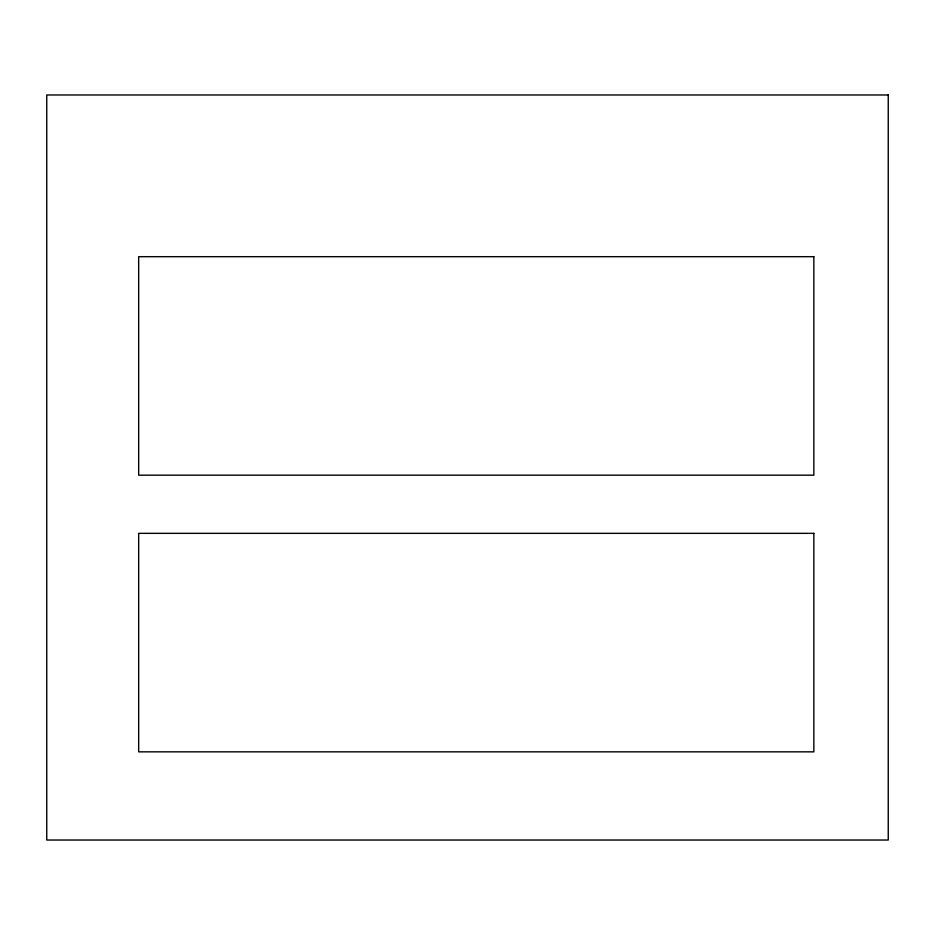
<?xml version="1.0" encoding="UTF-8"?>
<svg xmlns="http://www.w3.org/2000/svg" width="935" height="935" viewBox="0 0 935 935"><rect width="100%" height="100%" fill="white"/><g stroke="black" fill="none" stroke-linecap="round" stroke-linejoin="round"><path stroke-width="1.4" d="M888.25 94.973L46.75 94.973L46.75 840.027L888.25 840.027L888.25 94.973M813.847 256.681L138.672 256.681L138.672 475.179L813.847 475.179L813.847 256.681M813.847 533.347L138.672 533.347L138.672 751.845L813.847 751.845L813.847 533.347"/></g></svg>
